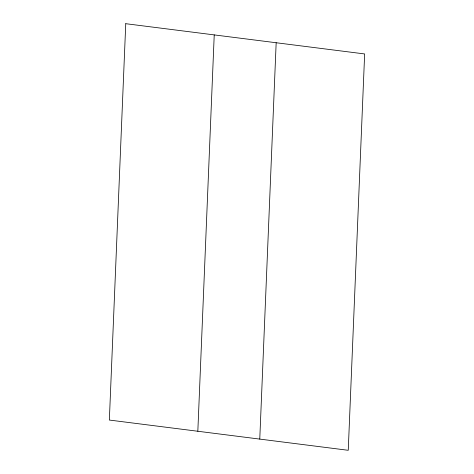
<?xml version="1.0" encoding="UTF-8"?>
<svg xmlns="http://www.w3.org/2000/svg" width="474" height="474" viewBox="0 0 474 474"><rect width="100%" height="100%" fill="white"/><g stroke="black" fill="none" stroke-linecap="round" stroke-linejoin="round"><path stroke-width="0.71" d="M197.83 431.257L214.23 34.904M259.77 439.096L276.17 42.743M125.752 23.7L109.352 420.053L348.248 450.3L364.648 53.947L125.752 23.7"/></g></svg>
